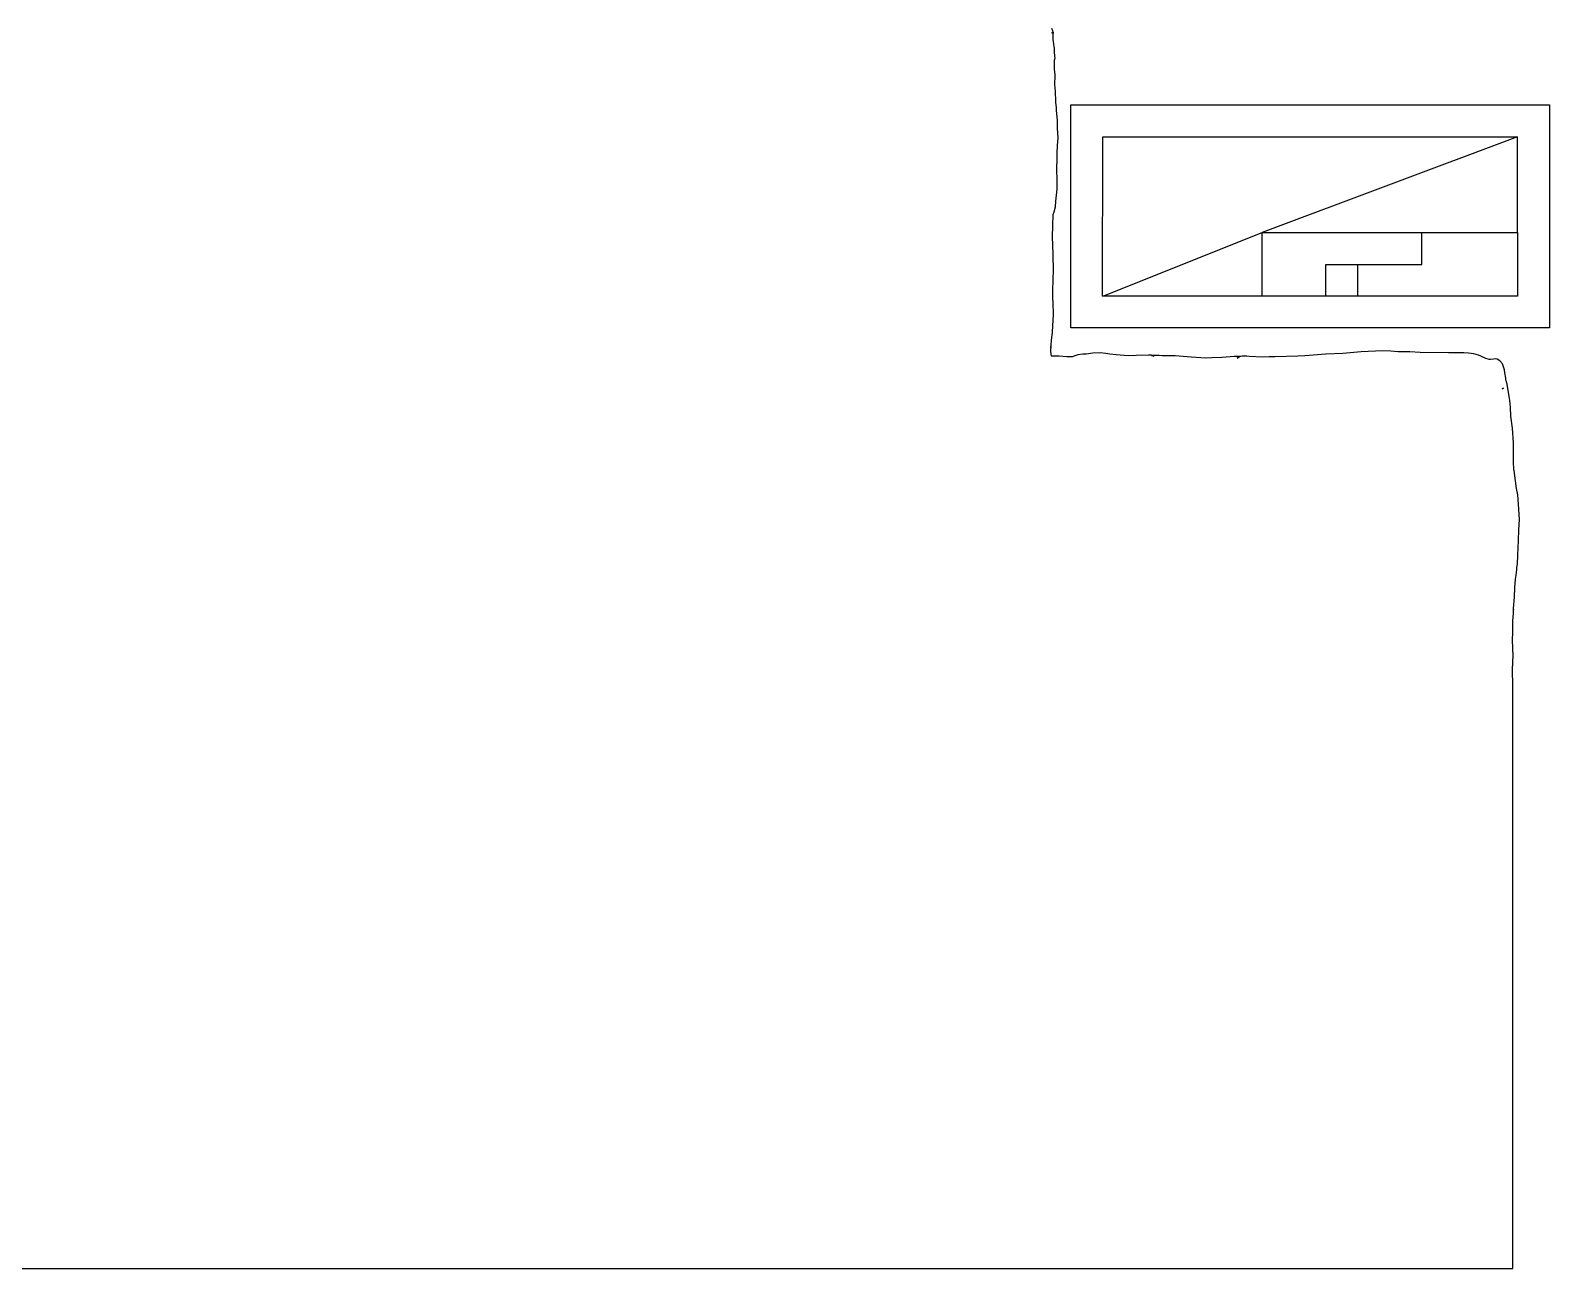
# Model space of a CAD drawing. Extents: x -2300 to 2026, y -6513 to 1502.
# Drawn here: x -1800.3 to -1443.5, y -4111.5 to -3820.5 of the extents above; entities that cross this region are included whole.
import ezdxf

# ---------------------------------------------------------------- set-up
doc = ezdxf.new("R2010")
doc.units = 0

msp = doc.modelspace()

# ---------------------------------------------------------------- linework, layer by layer
at = {"layer": 'Layer 1'}
for p, q in [((-1560.411839, -3821.195596), (-1560.379285, -3821.011658)), ((-1560.396811, -3821.151146), (-1560.411839, -3821.195596)), ((-1560.181305, -3820.625556), (-1560.409635, -3820.085701)), ((-1560.379243, -3821.011658), (-1560.396811, -3821.151146)), ((-1560.379285, -3821.011658), (-1560.379243, -3821.011658)), ((-1560.136776, -3820.994595), (-1560.181305, -3820.625556)), ((-1560.110162, -3821.152075), (-1560.136776, -3820.946547)), ((-1560.136776, -3820.946547), (-1560.136776, -3820.994595)), ((-1560.110932, -3822.27009), (-1560.132119, -3821.01936)), ((-1560.132119, -3821.01936), (-1560.117726, -3821.067408)), ((-1560.117726, -3821.067408), (-1560.110162, -3821.152075)), ((-1560.072176, -3822.544409), (-1560.110932, -3822.27009)), ((-1560.02, -3823.27), (-1560.072176, -3822.544409)), ((-1560.016566, -3823.269787), (-1560.02, -3823.27)), ((-1559.999422, -3823.375832), (-1560.016566, -3823.269787)), ((-1559.980372, -3823.539661), (-1559.999422, -3823.375832)), ((-1559.97, -3823.72), (-1559.980372, -3823.539661)), ((-1559.97144, -3823.823571), (-1559.97, -3823.72)), ((-1559.948818, -3823.827434), (-1559.97144, -3823.823571)), ((-1559.86603, -3824.255158), (-1559.948818, -3823.827434)), ((-1559.827782, -3824.685475), (-1559.86603, -3824.255158)), ((-1559.838577, -3825.24512), (-1559.816154, -3825.197786)), ((-1559.8154, -3825.296423), (-1559.838577, -3825.24512)), ((-1559.816154, -3825.197786), (-1559.827782, -3824.685475)), ((-1559.79, -3825.78), (-1559.8154, -3825.296423)), ((-1559.823775, -3827.671826), (-1559.775706, -3827.537418)), ((-1559.774669, -3829.601796), (-1559.823775, -3827.671826)), ((-1559.786565, -3826.041363), (-1559.79, -3825.78)), ((-1559.753481, -3826.184449), (-1559.786565, -3826.041363)), ((-1559.775706, -3827.537418), (-1559.652009, -3826.930492)), ((-1559.68579, -3826.613919), (-1559.753481, -3826.184449)), ((-1559.652009, -3826.930492), (-1559.68579, -3826.613919)), ((-1559.669259, -3830.934026), (-1559.774669, -3829.601796)), ((-1559.683652, -3833.476556), (-1559.669259, -3830.934026)), ((-1559.671164, -3833.793843), (-1559.683652, -3833.476556)), ((-1559.658252, -3833.847606), (-1559.671164, -3833.793843)), ((-1559.639202, -3833.987094), (-1559.658252, -3833.847606)), ((-1559.626714, -3834.146267), (-1559.639202, -3833.987094)), ((-1559.598287, -3834.638179), (-1559.626714, -3834.146267)), ((-1559.48513, -3837.466879), (-1559.598287, -3834.638179)), ((-1559.309426, -3838.630199), (-1559.48513, -3837.466879)), ((-1559.30223, -3839.256095), (-1559.309426, -3838.630199)), ((-1559.127563, -3841.710575), (-1559.30223, -3839.256095)), ((-1555.98, -3890.44), (-1555.98, -3838.03)), ((-1555.98, -3838.03), (-1443.5, -3838.03)), ((-1443.5, -3838.03), (-1443.5, -3890.44)), ((-1559.098099, -3843.558635), (-1559.127563, -3841.710575)), ((-1558.9653, -3845.669585), (-1559.098099, -3843.558635)), ((-1559.054771, -3847.607545), (-1558.9653, -3845.669585)), ((-1548.52, -3882.99), (-1548.43273, -3845.4965)), ((-1548.43273, -3845.4965), (-1451.04, -3845.49)), ((-1451.04, -3845.49), (-1511.0301, -3867.9861)), ((-1451.04, -3867.99), (-1451.039979, -3845.4939)), ((-1559.243366, -3853.410632), (-1559.155503, -3850.236702)), ((-1559.188586, -3849.532913), (-1559.18647, -3849.276585)), ((-1559.155503, -3850.236702), (-1559.188586, -3849.532913)), ((-1559.18647, -3849.276585), (-1559.054771, -3847.607545)), ((-1559.1765, -3855.470825), (-1559.243366, -3853.410632)), ((-1559.157577, -3857.853922), (-1559.1765, -3855.470825)), ((-1559.572019, -3861.982682), (-1559.444892, -3860.605582)), ((-1559.444892, -3860.605582), (-1559.157577, -3857.853922)), ((-1560.196265, -3866.407772), (-1560.07534, -3863.754752)), ((-1560.07534, -3863.754752), (-1559.867813, -3863.157007)), ((-1559.867813, -3863.157007), (-1559.572019, -3861.982682)), ((-1560.254664, -3869.006182), (-1560.196265, -3866.407772)), ((-1548.43, -3882.99), (-1511.0242, -3867.9926)), ((-1511.03, -3882.99), (-1511.03, -3867.99)), ((-1511.0242, -3867.9926), (-1451.04, -3867.99)), ((-1473.53, -3875.49), (-1473.53, -3867.99)), ((-1451.04, -3867.99), (-1451.04, -3882.99)), ((-1560.136851, -3872.985082), (-1560.254664, -3869.006182)), ((-1560.04848, -3877.172052), (-1560.136851, -3872.985082)), ((-1560.165786, -3882.060052), (-1560.122373, -3878.773512)), ((-1560.122373, -3878.773512), (-1560.04848, -3877.172052)), ((-1496.03, -3882.99), (-1496.03, -3875.49)), ((-1496.03, -3875.49), (-1488.53, -3875.49)), ((-1488.53, -3882.99), (-1488.53, -3875.49)), ((-1488.53, -3875.49), (-1473.53, -3875.49)), ((-1560.210214, -3883.537062), (-1560.165786, -3882.060052)), ((-1560.125993, -3884.407221), (-1560.210214, -3883.537062)), ((-1560.005068, -3887.352761), (-1560.125993, -3884.407221)), ((-1511.03, -3882.99), (-1548.52, -3882.99)), ((-1496.03, -3882.99), (-1511.03, -3882.99)), ((-1488.53, -3882.99), (-1496.03, -3882.99)), ((-1451.04, -3882.99), (-1488.53, -3882.99)), ((-1560.248991, -3891.462471), (-1560.12341, -3888.559471)), ((-1560.12341, -3888.559471), (-1560.005068, -3887.352761)), ((-1560.509954, -3893.352441), (-1560.248991, -3891.462471)), ((-1443.5, -3890.44), (-1555.98, -3890.44)), ((-1560.689375, -3895.016559), (-1560.683583, -3895.014866)), ((-1560.687182, -3895.052543), (-1560.689375, -3895.016559)), ((-1560.617446, -3894.88104), (-1560.687182, -3895.052543)), ((-1560.683583, -3895.014866), (-1560.555419, -3894.347695)), ((-1560.647389, -3896.009485), (-1560.621544, -3895.562023)), ((-1560.52439, -3897.062315), (-1560.647389, -3896.009485)), ((-1560.621544, -3895.562023), (-1560.617446, -3894.88104)), ((-1560.555419, -3894.347695), (-1560.509954, -3893.352441)), ((-1554.29276, -3896.785456), (-1555.28916, -3897.103219)), ((-1553.11955, -3896.617207), (-1554.29276, -3896.785456)), ((-1552.33163, -3896.576118), (-1553.11955, -3896.617207)), ((-1550.813716, -3896.391703), (-1552.33163, -3896.576118)), ((-1549.06103, -3896.302857), (-1550.813716, -3896.391703)), ((-1547.705322, -3896.449859), (-1549.06103, -3896.302857)), ((-1546.78367, -3896.613371), (-1547.705322, -3896.449859)), ((-1545.30055, -3896.715606), (-1546.78367, -3896.613371)), ((-1542.49866, -3897.005165), (-1545.30055, -3896.715606)), ((-1496.033948, -3896.633056), (-1500.960238, -3897.004318)), ((-1492.098778, -3896.462242), (-1496.033948, -3896.633056)), ((-1487.783288, -3896.070872), (-1492.098778, -3896.462242)), ((-1482.776878, -3895.800786), (-1487.783288, -3896.070872)), ((-1480.79411, -3895.894157), (-1482.776878, -3895.800786)), ((-1479.081508, -3896.054997), (-1480.79411, -3895.894157)), ((-1476.307518, -3896.054997), (-1479.081508, -3896.054997)), ((-1473.906658, -3896.199565), (-1476.307518, -3896.054997)), ((-1467.263648, -3896.317886), (-1473.906658, -3896.199565)), ((-1465.089628, -3896.292063), (-1467.263648, -3896.317886)), ((-1463.611688, -3896.266663), (-1465.089628, -3896.292063)), ((-1462.539918, -3896.392816), (-1463.611688, -3896.266663)), ((-1461.299178, -3896.483197), (-1462.539918, -3896.392816)), ((-1460.18052, -3896.818952), (-1461.299178, -3896.483197)), ((-1558.72451, -3897.043265), (-1560.52439, -3897.062315)), ((-1556.900039, -3897.213867), (-1558.72451, -3897.043265)), ((-1555.60119, -3897.256201), (-1556.900039, -3897.213867)), ((-1555.28916, -3897.103219), (-1555.60119, -3897.256201)), ((-1540.64451, -3896.928118), (-1542.49866, -3897.005165)), ((-1537.72324, -3896.816993), (-1540.64451, -3896.928118)), ((-1537.307761, -3896.829693), (-1537.72324, -3896.816993)), ((-1537.034924, -3896.862713), (-1537.307761, -3896.829693)), ((-1536.974451, -3896.884938), (-1537.034924, -3896.862713)), ((-1536.989436, -3896.873067), (-1536.994243, -3896.875063)), ((-1536.994243, -3896.875063), (-1536.947718, -3896.891996)), ((-1536.93, -3896.89), (-1536.989436, -3896.873067)), ((-1536.936732, -3896.884938), (-1536.974451, -3896.884938)), ((-1536.947718, -3896.891996), (-1536.93, -3896.89)), ((-1536.495408, -3897.049826), (-1536.936732, -3896.884938)), ((-1536.913533, -3896.885997), (-1536.924328, -3896.885997)), ((-1536.924328, -3896.885997), (-1536.684024, -3896.957751)), ((-1535.237163, -3896.948438), (-1536.913533, -3896.885997)), ((-1536.684024, -3896.957751), (-1536.480179, -3897.057287)), ((-1536.480179, -3897.057287), (-1536.495408, -3897.049826)), ((-1534.484246, -3897.026543), (-1535.237163, -3896.948438)), ((-1531.473576, -3896.974896), (-1534.484246, -3897.026543)), ((-1527.678946, -3897.272472), (-1531.473576, -3896.974896)), ((-1524.217706, -3897.527344), (-1527.678946, -3897.272472)), ((-1522.878766, -3897.436328), (-1524.217706, -3897.527344)), ((-1520.464436, -3897.398652), (-1522.878766, -3897.436328)), ((-1517.497706, -3897.174286), (-1520.464436, -3897.398652)), ((-1516.052836, -3897.123697), (-1517.497706, -3897.174286)), ((-1516.29, -3897.17), (-1516.86878, -3897.539992)), ((-1516.86878, -3897.539992), (-1516.314279, -3897.177196)), ((-1516.314279, -3897.177196), (-1516.290001, -3897.168729)), ((-1516.290001, -3897.168729), (-1516.293743, -3897.172665)), ((-1516.293743, -3897.172665), (-1516.29, -3897.17)), ((-1515.722108, -3897.048768), (-1516.052836, -3897.123697)), ((-1514.600093, -3897.055197), (-1515.722108, -3897.048768)), ((-1514.068468, -3897.131952), (-1514.600093, -3897.055197)), ((-1510.992688, -3897.32732), (-1514.068468, -3897.131952)), ((-1509.381948, -3897.251332), (-1510.992688, -3897.32732)), ((-1508.014078, -3897.224451), (-1509.381948, -3897.251332)), ((-1502.663498, -3897.041995), (-1508.014078, -3897.224451)), ((-1500.960238, -3897.004318), (-1502.663498, -3897.041995)), ((-1459.684798, -3897.08835), (-1460.18052, -3896.818952)), ((-1458.470408, -3897.590633), (-1459.684798, -3897.08835)), ((-1457.916965, -3897.746208), (-1458.470408, -3897.590633)), ((-1457.6596, -3897.879558), (-1457.916965, -3897.746208)), ((-1457.391419, -3897.841247), (-1457.6596, -3897.879558)), ((-1456.708246, -3897.758062), (-1457.391419, -3897.841247)), ((-1456.213835, -3897.683634), (-1456.708246, -3897.758062)), ((-1455.811605, -3897.785178), (-1456.213835, -3897.683634)), ((-1455.226686, -3898.134827), (-1455.811605, -3897.785178)), ((-1454.55282, -3898.87542), (-1455.226686, -3898.134827)), ((-1454.486172, -3899.121826), (-1454.55282, -3898.87542)), ((-1454.12072, -3900.261326), (-1454.486172, -3899.121826)), ((-1454.036572, -3900.981096), (-1454.12072, -3900.261326)), ((-1453.809708, -3902.265276), (-1454.036572, -3900.981096)), ((-1453.751838, -3902.578965), (-1453.809708, -3902.265276)), ((-1453.6764, -3902.830636), (-1453.751838, -3902.578965)), ((-1453.484165, -3903.65952), (-1453.6764, -3902.830636)), ((-1453.039222, -3906.57818), (-1453.484165, -3903.65952)), ((-1454.675485, -3904.757721), (-1454.359743, -3904.570185)), ((-1454.50702, -3904.688506), (-1454.675485, -3904.757721)), ((-1454.359743, -3904.570185), (-1454.50702, -3904.688506)), ((-1454.359743, -3904.570185), (-1454.359743, -3904.570185)), ((-1452.871265, -3907.463367), (-1453.039222, -3906.57818)), ((-1452.661462, -3909.048327), (-1452.871265, -3907.463367)), ((-1452.572584, -3911.176837), (-1452.661462, -3909.048327)), ((-1452.239274, -3914.007867), (-1452.572584, -3911.176837)), ((-1452.010865, -3917.430297), (-1452.239274, -3914.007867)), ((-1452.010865, -3921.649647), (-1452.010865, -3917.430297)), ((-1451.982438, -3922.317242), (-1452.010865, -3921.649647)), ((-1452.068964, -3923.159302), (-1452.058593, -3923.131362)), ((-1452.062191, -3923.146602), (-1452.068964, -3923.159302)), ((-1452.058593, -3923.131785), (-1452.062191, -3923.146602)), ((-1452.058593, -3923.131362), (-1452.058593, -3923.131785)), ((-1451.952466, -3922.433023), (-1451.982438, -3922.317242)), ((-1451.894597, -3923.258309), (-1451.952466, -3922.433023)), ((-1451.89248, -3923.855207), (-1451.894597, -3923.258309)), ((-1451.853581, -3923.921961), (-1451.89248, -3923.855207)), ((-1451.740546, -3924.4629), (-1451.853581, -3923.921961)), ((-1451.6, -3925.84), (-1451.740546, -3924.4629)), ((-1451.600781, -3925.849875), (-1451.6, -3925.84)), ((-1451.525851, -3926.385813), (-1451.600781, -3925.849875)), ((-1451.400799, -3926.933605), (-1451.525851, -3926.385813)), ((-1451.347036, -3927.609455), (-1451.400799, -3926.933605)), ((-1451.273672, -3928.166983), (-1451.347036, -3927.609455)), ((-1450.977043, -3929.641453), (-1451.273672, -3928.166983)), ((-1450.800302, -3931.837063), (-1450.977043, -3929.641453)), ((-1450.577058, -3935.478773), (-1450.800302, -3931.837063)), ((-1450.738305, -3937.872293), (-1450.577058, -3935.478773)), ((-1450.782226, -3940.409743), (-1450.738305, -3937.872293)), ((-1450.976006, -3943.856513), (-1450.782226, -3940.409743)), ((-1451.19, -3946.83), (-1451.174972, -3946.695592)), ((-1451.174972, -3946.695592), (-1451.05663, -3945.954973)), ((-1451.05663, -3945.954973), (-1450.976006, -3943.856513)), ((-1451.653346, -3951.45984), (-1451.514059, -3949.450072)), ((-1451.514059, -3949.450072), (-1451.354378, -3948.550915)), ((-1451.354378, -3948.550915), (-1451.192115, -3947.317325)), ((-1451.192115, -3947.317325), (-1451.176663, -3947.134022)), ((-1451.189575, -3946.829011), (-1451.19, -3946.83)), ((-1451.176663, -3947.134022), (-1451.189575, -3946.829011)), ((-1451.958981, -3956.364352), (-1451.720243, -3953.677252)), ((-1451.720243, -3953.677252), (-1451.653346, -3951.45984)), ((-1451.983788, -3957.534441), (-1451.9967, -3956.627876)), ((-1451.9967, -3956.627876), (-1451.991191, -3956.685105)), ((-1451.991191, -3956.685105), (-1451.958981, -3956.364352)), ((-1452.172933, -3961.706161), (-1452.117624, -3959.288301)), ((-1452.117624, -3959.288301), (-1451.983788, -3957.534441)), ((-1452.231839, -3964.061161), (-1452.172933, -3961.706161)), ((-1452.131065, -3965.441431), (-1452.231839, -3964.061161)), ((-1452.137267, -3968.445184), (-1452.100056, -3967.848921)), ((-1452.100056, -3967.848921), (-1452.131065, -3965.441431)), ((-1452.222018, -3972.519543), (-1452.18739, -3971.022853)), ((-1452.18739, -3971.022853), (-1452.16, -3968.718233)), ((-1452.16, -3968.718233), (-1452.137267, -3968.445184)), ((-1452.16, -3972.8), (-1452.222018, -3972.519543)), ((-1452.16, -4111.51), (-1452.16, -3972.8)), ((-2201.33, -4111.51), (-1452.16, -4111.51))]:
    msp.add_line(p, q, dxfattribs=at)

doc.saveas('drawing.dxf')
